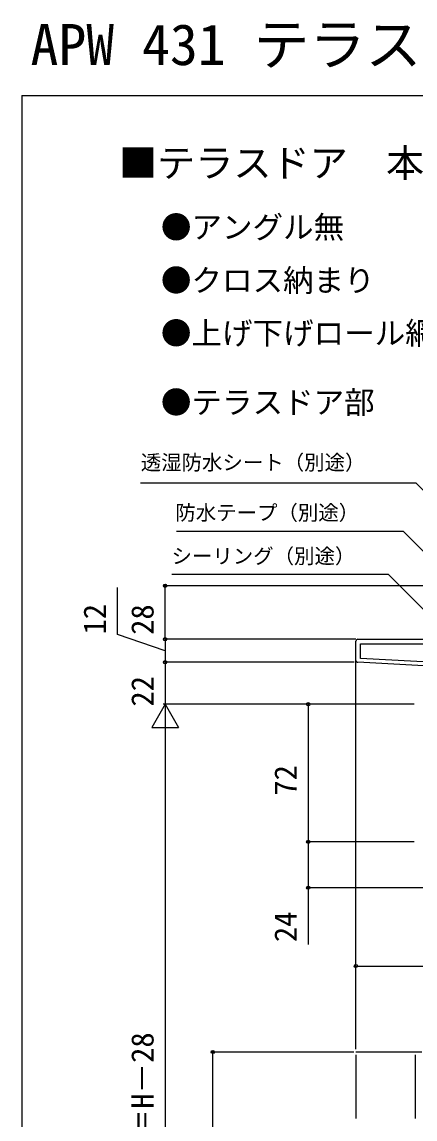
# Model space of a CAD drawing. Units: millimetres, scale not verified. Extents: x -700 to 700, y -1043 to 1036.
# Drawn here: x -700 to -494, y 461 to 1036 of the extents above; entities that cross this region are included whole.
import ezdxf
from ezdxf.enums import TextEntityAlignment as Align

# ---------------------------------------------------------------- set-up
doc = ezdxf.new("R2010")
doc.units = ezdxf.units.MM
doc.header["$LTSCALE"] = 6
for name, color, linetype in [('0-1_USER1', 3, 'Continuous'), ('0-2_YKK_11', 7, 'Continuous'), ('0-4_YKK_12', 2, 'Continuous'), ('0-7_YKK_D', 6, 'Continuous'), ('0-8_YKK_ZWAK', 7, 'Continuous')]:
    doc.layers.add(name, color=color, linetype=linetype)
doc.styles.add('ＭＳ ゴシック', font='')
doc.styles.get('ＭＳ ゴシック').set_extended_font_data('MS Gothic')

msp = doc.modelspace()

# ---------------------------------------------------------------- linework, layer by layer
at = {"layer": '0-2_YKK_11'}
msp.add_line((-525, 701.445), (-525, 711.496), dxfattribs=at)
for points in [[(-524, 712.496), (-463.4, 712.496), (-463.4, 740.496), (-460, 740.496), (-460, 738.596), (-460.5, 738.096), (-461, 737.596), (-461, 712.496), (-410, 712.496), (-410, 710.996), (-397.5, 710.996), (-397.5, 712.496), (-395, 712.496), (-395, 708.496), (-410, 708.496)], [(-473.785, 671.67), (-472.793, 677.296), (-477.6, 677.296), (-477.6, 671.94), (-477.058, 671.072), (-477.377, 670.496), (-480, 670.496), (-480, 698.138), (-524.052, 700.446)]]:
    msp.add_lwpolyline(points, dxfattribs=at)
msp.add_lwpolyline([(-480, 700.14), (-522.6, 702.373), (-522.6, 710.096), (-480, 710.096)], close=True, dxfattribs=at)
for centre, start, end in [((-524, 711.496), 90.00001, 179.99999), ((-524, 701.445), 180, 266.99997)]:
    msp.add_arc(centre, 1, start, end, dxfattribs=at)
at = {"layer": '0-4_YKK_12'}
for p, q in [((-525.003, 497.996), (-524.996, 701.36)), ((-490.486, 496.516), (-525.107, 496.516)), ((-525.005, 494.996), (-525.005, 461.766)), ((-494.005, 494.996), (-494.005, 461.766))]:
    msp.add_line(p, q, dxfattribs=at)
at = {"layer": '0-7_YKK_D'}
for p, q in [((-463.9, 740.496), (-626, 740.496)), ((-625, 712.496), (-625, 740.496)), ((-525, 712.496), (-626, 712.496)), ((-528, 712.496), (-626, 712.496)), ((-625, 712.496), (-625, 700.496)), ((-525.996, 700.496), (-626, 700.496)), ((-525.996, 700.496), (-626, 700.496)), ((-625, 700.496), (-625, 678.495)), ((-625, 678.495), (-632, 666.371)), ((-494.5, 678.495), (-626, 678.495)), ((-494.5, 678.495), (-626, 678.495)), ((-625, 678.495), (-618, 666.371)), ((-625, 678.495), (-625, 654.247)), ((-494.5, 678.495), (-551.005, 678.495)), ((-550.005, 678.495), (-550.005, 606.495)), ((-632, 666.371), (-618, 666.371)), ((-625, 664.495), (-625, 320.496)), ((-494.5, 606.495), (-551.005, 606.495)), ((-494.5, 606.495), (-551.005, 606.495)), ((-488.051, 582.495), (-551.005, 582.495)), ((-525.005, 541.516), (-410, 541.516)), ((-526.107, 496.516), (-601.005, 496.516)), ((-600.005, 306.497), (-600.005, 496.516))]:
    msp.add_line(p, q, dxfattribs=at)
for points in [[(-462, 762.743), (-464.404, 765.148), (-493.358, 794.101), (-637.899, 794.101)], [(-464.4, 733.179), (-466.804, 735.583), (-500.013, 768.792), (-619.079, 768.792)], [(-482.857, 721.364), (-485.261, 723.768), (-507.85, 746.357), (-621.441, 746.357)], [(-625, 706.496), (-650, 714.948), (-650, 739.584)], [(-550.005, 606.495), (-550.005, 582.495), (-550.005, 552.732)]]:
    msp.add_lwpolyline(points, dxfattribs=at)
for centre in [(-625, 740.496), (-625, 712.496), (-625, 712.496), (-625, 700.496), (-550.005, 678.495), (-550.005, 606.495), (-550.005, 606.495), (-550.005, 582.495), (-525.005, 541.516), (-600.005, 496.516)]:
    msp.add_circle(centre, 0.85, dxfattribs=at)
at = {"layer": '0-8_YKK_ZWAK'}
for q in [(-700, -1043), (700, 997)]:
    msp.add_line((-700, 997), q, dxfattribs=at)

# ---------------------------------------------------------------- texts
at = {"layer": '0-1_USER1', "style": 'ＭＳ ゴシック'}
for s, height, p in [('APW 431 テラスドア', 21.48, (-695.499, 1006.496)), ('■テラスドア\u3000本州規格', 14.66, (-649.205, 949.955)), ('●アングル無', 11.73, (-627.182, 918.727)), ('●クロス納まり', 11.73, (-627.182, 890.909)), ('●上げ下げロール網戸 XMWを取付けた場合', 11.73, (-627.182, 863.273)), ('●テラスドア部', 11.73, (-627.182, 827.091))]:
    msp.add_text(s, height=height, dxfattribs=at).set_placement(p, align=Align.BOTTOM_LEFT)
at = {"layer": '0-7_YKK_D', "style": 'ＭＳ ゴシック'}
for s, p in [('透湿防水シート（別途）', (-637.731, 798.733)), ('防水テープ（別途）', (-619.616, 772.465)), ('シーリング（別途）', (-621.599, 749.743))]:
    msp.add_text(s, height=7.845, dxfattribs=at).set_placement(p, align=Align.BOTTOM_LEFT)
for s, p in [('12', (-652.5, 714.993)), ('28', (-627.5, 714.814)), ('22', (-627.5, 677.286)), ('72', (-552.505, 630.677)), ('24', (-552.505, 554.05)), ('DH＝H－28', (-627.5, 434.905))]:
    msp.add_text(s, height=11.73, rotation=90, dxfattribs=at).set_placement(p, align=Align.BOTTOM_LEFT)

doc.saveas('drawing.dxf')
